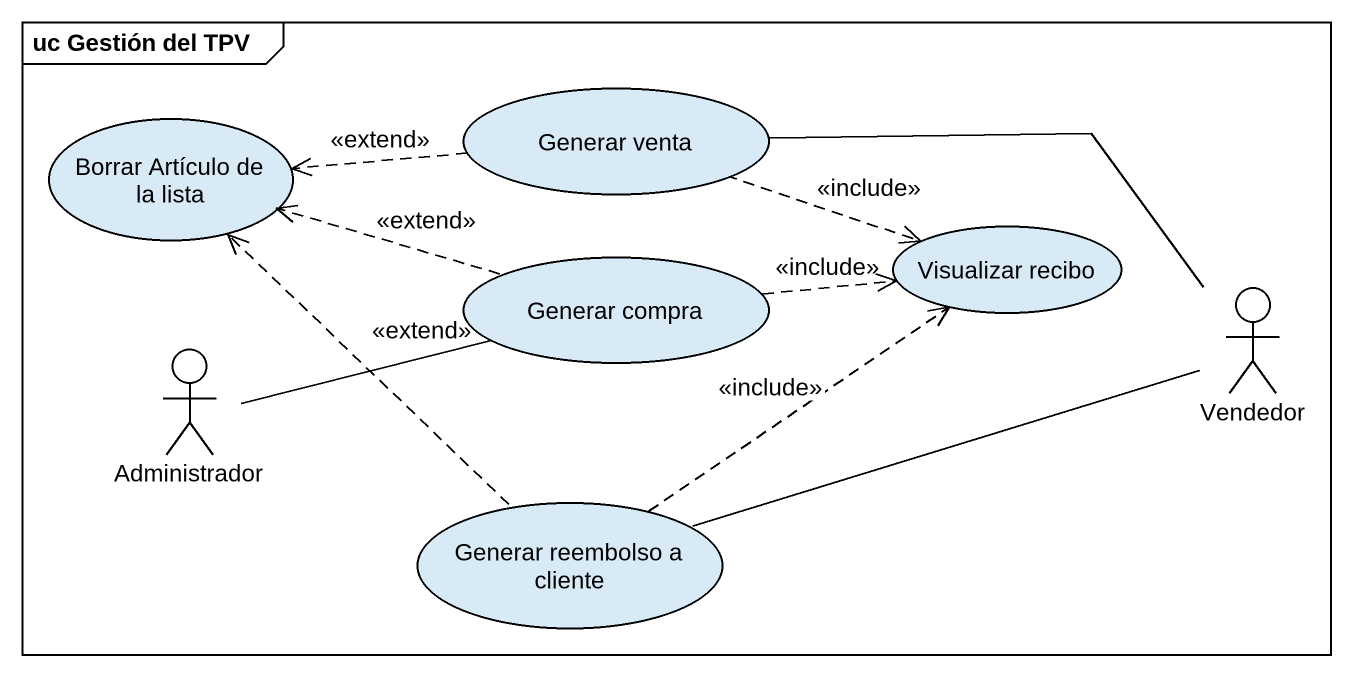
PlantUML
@startuml
mainframe uc Gestión del TPV
usecase "Borrar Artículo de la lista" as Borrar_Artículo_de_la_lista
usecase "Generar venta" as Generar_venta
usecase "Visualizar recibo" as Visualizar_recibo
usecase "Generar compra" as Generar_compra
actor Vendedor
actor Administrador
usecase "Generar reembolso a cliente" as Generar_reembolso_a_cliente
Generar_venta .left.> Borrar_Artículo_de_la_lista : <<extend>>
Generar_venta .right.> Visualizar_recibo : <<include>>
Generar_compra .left.> Borrar_Artículo_de_la_lista : <<extend>>
Generar_compra .right.> Visualizar_recibo : <<include>>
Vendedor -left- Generar_venta
Vendedor -left- Generar_reembolso_a_cliente
Administrador -right- Generar_compra
Generar_reembolso_a_cliente .up.> Borrar_Artículo_de_la_lista : <<extend>>
Generar_reembolso_a_cliente .up.> Visualizar_recibo : <<include>>
@enduml
